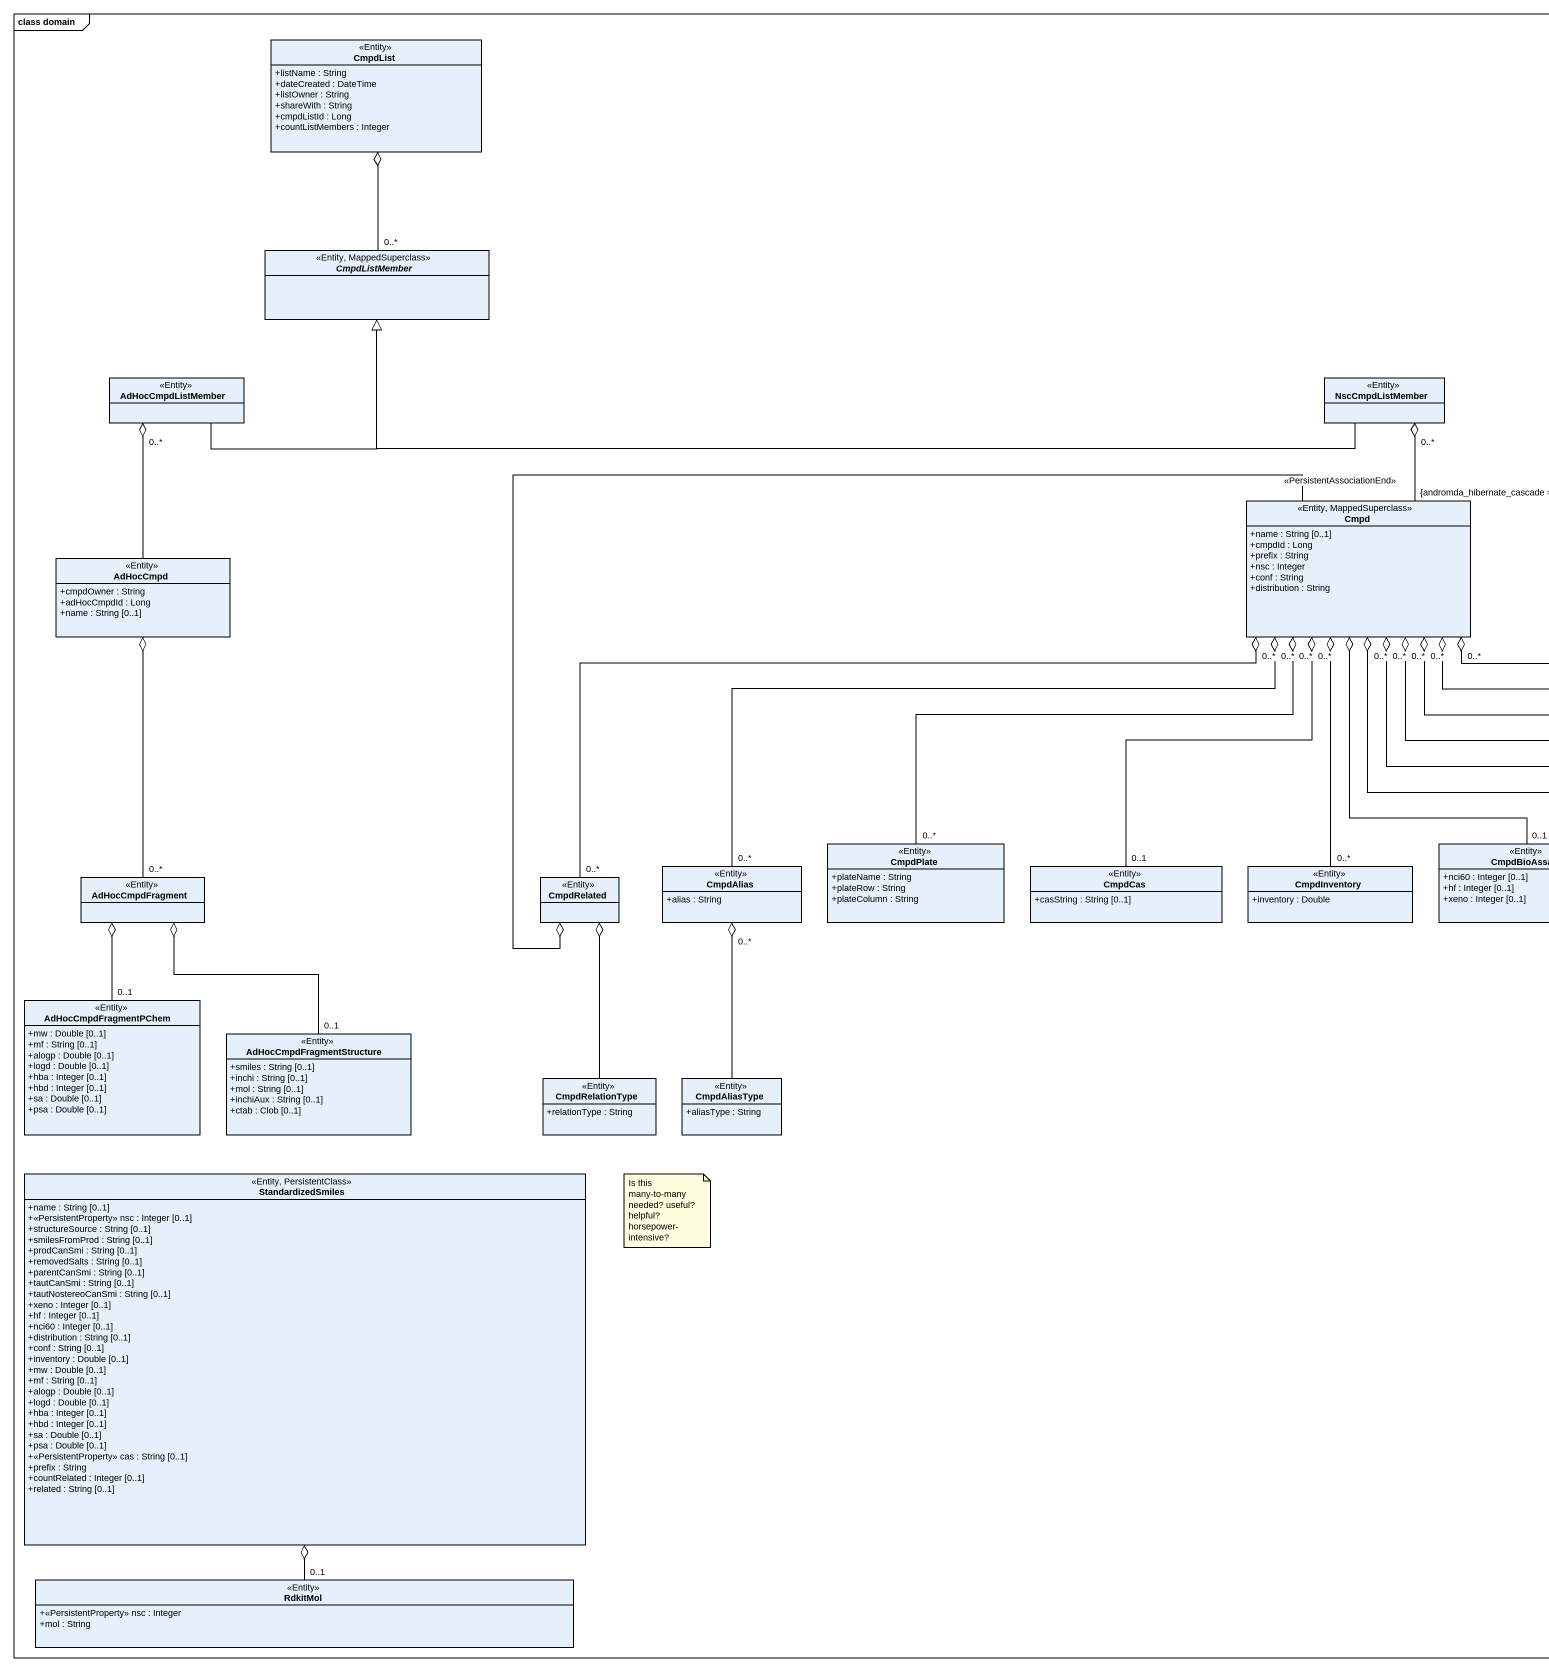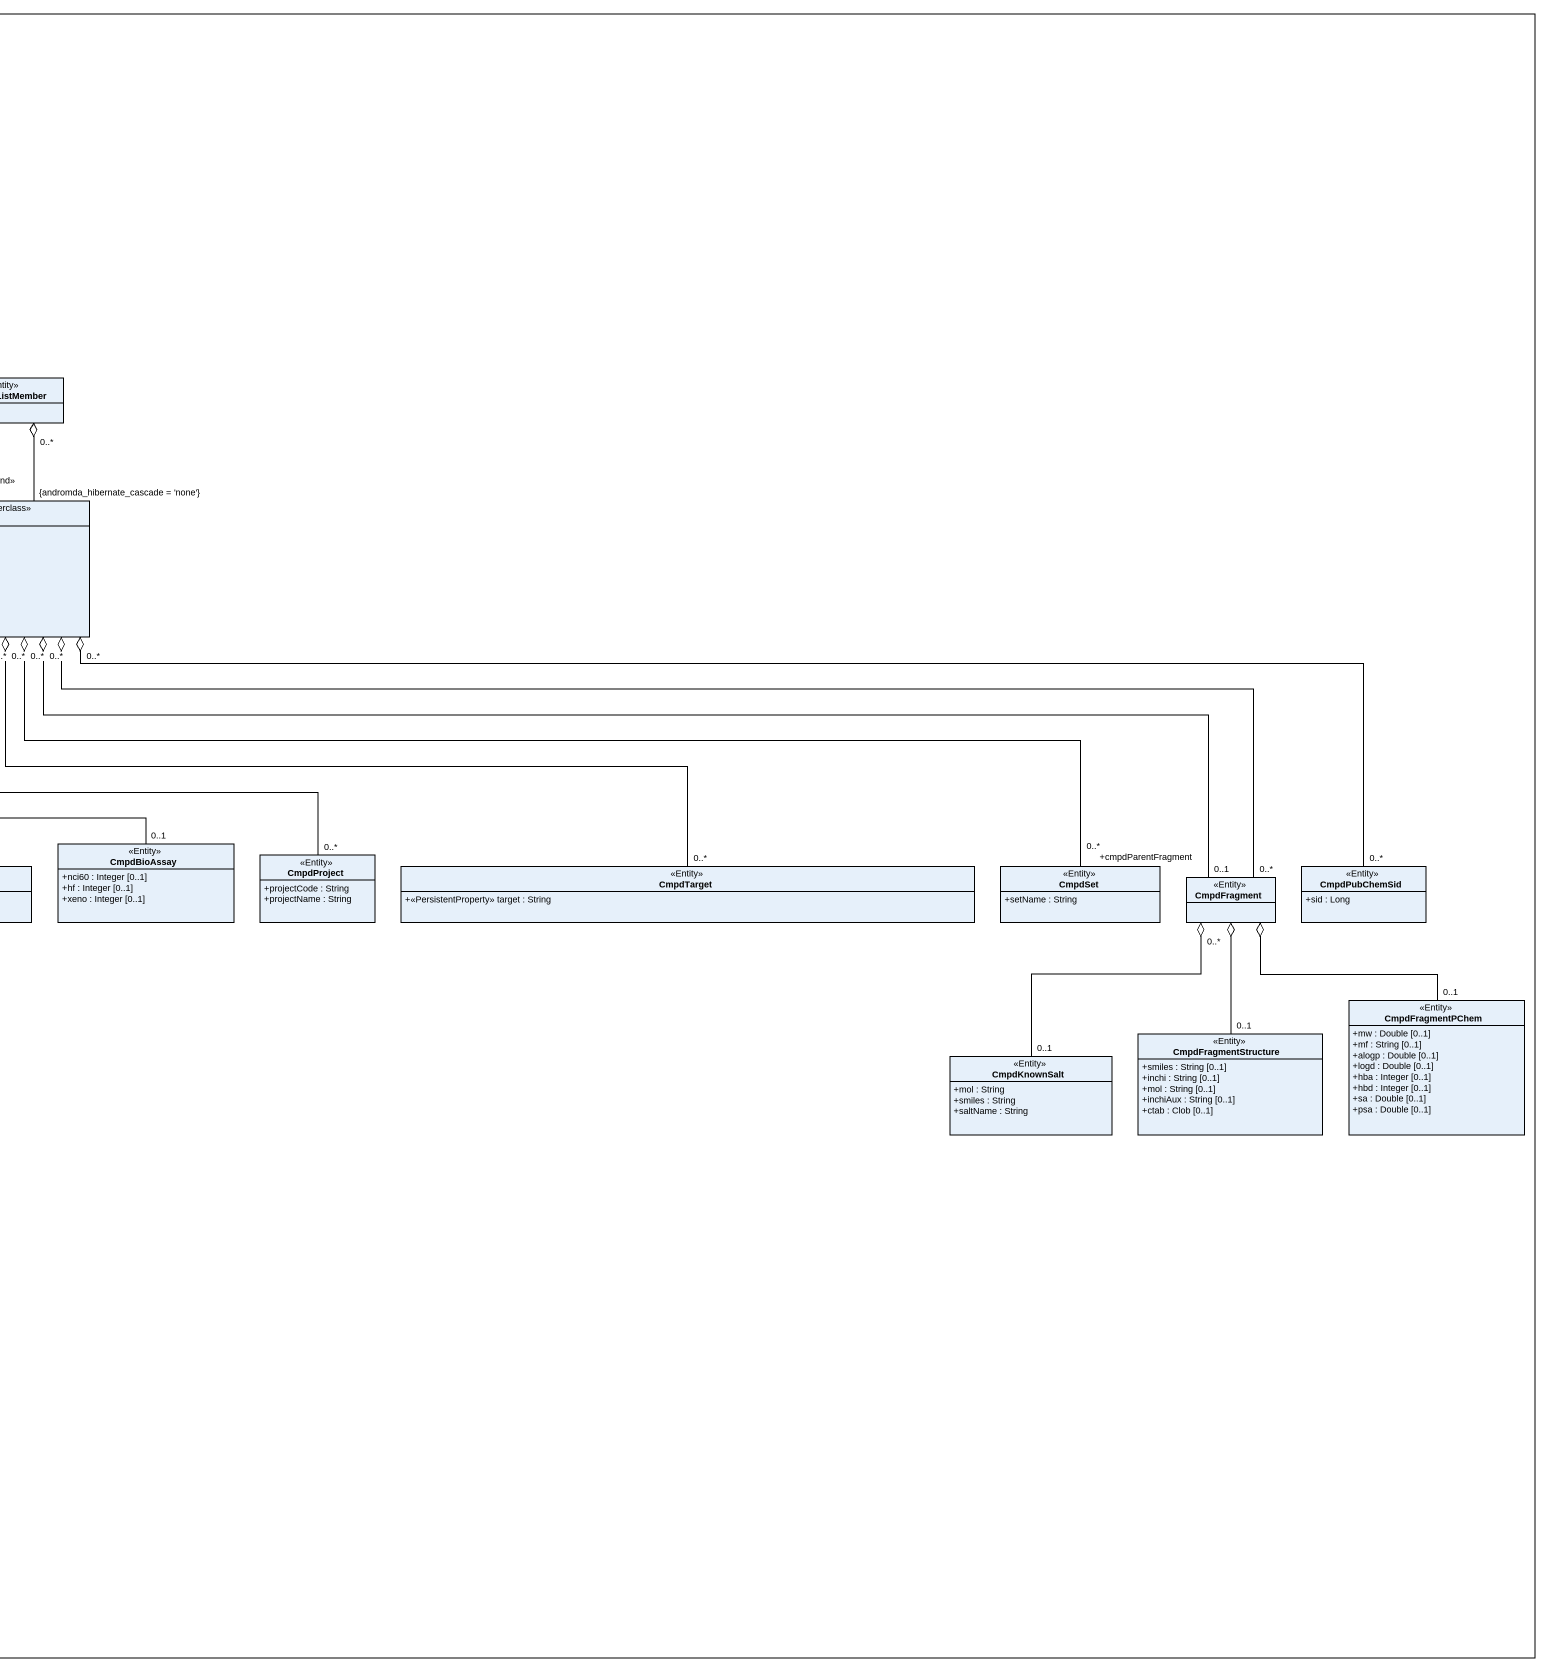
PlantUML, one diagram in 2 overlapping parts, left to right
@startuml
mainframe class domain
hide circle
hide empty members
skinparam classAttributeIconSize 0
class CmpdList <<Entity>> {
  +listName : String
  +dateCreated : DateTime
  +listOwner : String
  +shareWith : String
  +cmpdListId : Long
  +countListMembers : Integer
}
abstract class CmpdListMember <<Entity, MappedSuperclass>>
class AdHocCmpdListMember <<Entity>>
class NscCmpdListMember <<Entity>>
class Cmpd <<Entity, MappedSuperclass>> {
  +name : String [0..1]
  +cmpdId : Long
  +prefix : String
  +nsc : Integer
  +conf : String
  +distribution : String
}
class AdHocCmpd <<Entity>> {
  +cmpdOwner : String
  +adHocCmpdId : Long
  +name : String [0..1]
}
class CmpdPlate <<Entity>> {
  +plateName : String
  +plateRow : String
  +plateColumn : String
}
class CmpdBioAssay <<Entity>> {
  +nci60 : Integer [0..1]
  +hf : Integer [0..1]
  +xeno : Integer [0..1]
}
class CmpdProject <<Entity>> {
  +projectCode : String
  +projectName : String
}
class AdHocCmpdFragment <<Entity>>
class CmpdRelated <<Entity>>
class CmpdAlias <<Entity>> {
  +alias : String
}
class CmpdCas <<Entity>> {
  +casString : String [0..1]
}
class CmpdInventory <<Entity>> {
  +inventory : Double
}
class CmpdTarget <<Entity>> {
  +<<PersistentProperty>> target : String
}
class CmpdSet <<Entity>> {
  +setName : String
}
class CmpdFragment <<Entity>>
class CmpdPubChemSid <<Entity>> {
  +sid : Long
}
class AdHocCmpdFragmentPChem <<Entity>> {
  +mw : Double [0..1]
  +mf : String [0..1]
  +alogp : Double [0..1]
  +logd : Double [0..1]
  +hba : Integer [0..1]
  +hbd : Integer [0..1]
  +sa : Double [0..1]
  +psa : Double [0..1]
}
class CmpdFragmentPChem <<Entity>> {
  +mw : Double [0..1]
  +mf : String [0..1]
  +alogp : Double [0..1]
  +logd : Double [0..1]
  +hba : Integer [0..1]
  +hbd : Integer [0..1]
  +sa : Double [0..1]
  +psa : Double [0..1]
}
class AdHocCmpdFragmentStructure <<Entity>> {
  +smiles : String [0..1]
  +inchi : String [0..1]
  +mol : String [0..1]
  +inchiAux : String [0..1]
  +ctab : Clob [0..1]
}
class CmpdFragmentStructure <<Entity>> {
  +smiles : String [0..1]
  +inchi : String [0..1]
  +mol : String [0..1]
  +inchiAux : String [0..1]
  +ctab : Clob [0..1]
}
class CmpdRelationType <<Entity>> {
  +relationType : String
}
class CmpdAliasType <<Entity>> {
  +aliasType : String
}
class CmpdKnownSalt <<Entity>> {
  +mol : String
  +smiles : String
  +saltName : String
}
class StandardizedSmiles <<Entity, PersistentClass>> {
  +name : String [0..1]
  +<<PersistentProperty>> nsc : Integer [0..1]
  +structureSource : String [0..1]
  +smilesFromProd : String [0..1]
  +prodCanSmi : String [0..1]
  +removedSalts : String [0..1]
  +parentCanSmi : String [0..1]
  +tautCanSmi : String [0..1]
  +tautNostereoCanSmi : String [0..1]
  +xeno : Integer [0..1]
  +hf : Integer [0..1]
  +nci60 : Integer [0..1]
  +distribution : String [0..1]
  +conf : String [0..1]
  +inventory : Double [0..1]
  +mw : Double [0..1]
  +mf : String [0..1]
  +alogp : Double [0..1]
  +logd : Double [0..1]
  +hba : Integer [0..1]
  +hbd : Integer [0..1]
  +sa : Double [0..1]
  +psa : Double [0..1]
  +<<PersistentProperty>> cas : String [0..1]
  +prefix : String
  +countRelated : Integer [0..1]
  +related : String [0..1]
}
class RdkitMol <<Entity>> {
  +<<PersistentProperty>> nsc : Integer
  +mol : String
}
CmpdList o-- "0..*" CmpdListMember
AdHocCmpdListMember -right-|> CmpdListMember
AdHocCmpdListMember "0..*" o-- AdHocCmpd
NscCmpdListMember -left-|> CmpdListMember
NscCmpdListMember "0..*" o-- "<<PersistentAssociationEnd>>\n{andromda_hibernate_cascade = 'none'}" Cmpd
Cmpd "0..*" o-- "0..*" CmpdPlate
Cmpd o-- "0..1" CmpdBioAssay
Cmpd "0..*" o-- "0..*" CmpdProject
Cmpd "0..*" o-left- "0..*" CmpdRelated
Cmpd "0..*" o-left- "0..*" CmpdAlias
Cmpd "0..*" o-- "0..1" CmpdCas
Cmpd o-- "0..*" CmpdInventory
Cmpd "0..*" o-right- "0..*" CmpdTarget
Cmpd "0..*" o-right- "0..*" CmpdSet
Cmpd "0..*" o-right- "+cmpdParentFragment\n0..1" CmpdFragment
Cmpd o-right- "0..*" CmpdFragment
Cmpd "0..*" o-right- "0..*" CmpdPubChemSid
AdHocCmpd o-- "0..*" AdHocCmpdFragment
AdHocCmpdFragment o-- "0..1" AdHocCmpdFragmentPChem
AdHocCmpdFragment o-- "0..1" AdHocCmpdFragmentStructure
CmpdRelated o-right- Cmpd
CmpdRelated o-- CmpdRelationType
CmpdAlias "0..*" o-- CmpdAliasType
CmpdFragment o-- "0..1" CmpdFragmentPChem
CmpdFragment o-- "0..1" CmpdFragmentStructure
CmpdFragment "0..*" o-- "0..1" CmpdKnownSalt
StandardizedSmiles o-- "0..1" RdkitMol
note as N1
  Is this many-to-many needed? useful? helpful? horsepower-intensive?
end note
@enduml
